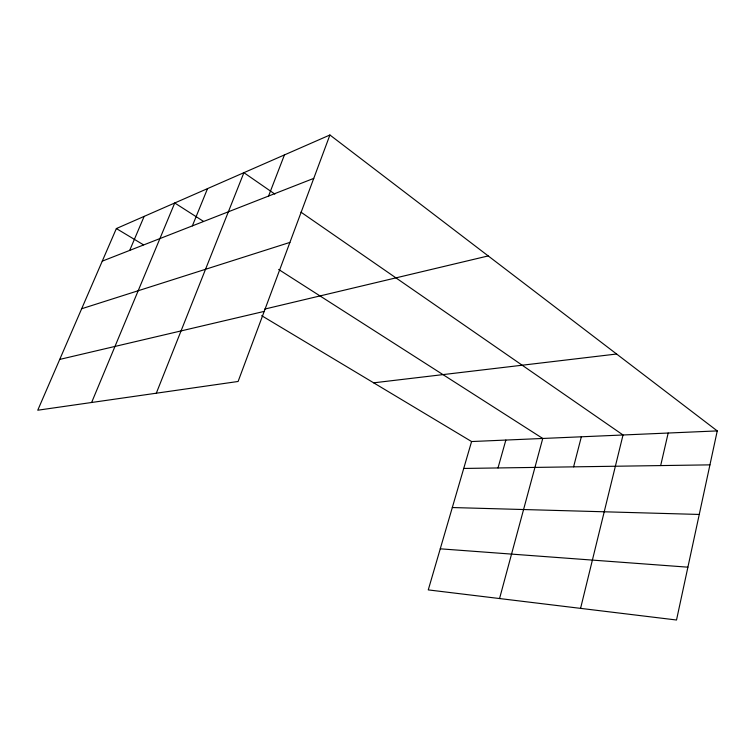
<?xml version="1.0" encoding="UTF-8"?>
<svg xmlns="http://www.w3.org/2000/svg" width="755" height="755" viewBox="0 0 755 755"><rect width="100%" height="100%" fill="white"/><g stroke="black" fill="none" stroke-linecap="round" stroke-linejoin="round"><path stroke-width="1.13" d="M717.25 430.907L676.518 620.006L428.264 589.9L471.582 441.543L717.25 430.907L329.916 134.994L116.364 228.557L37.75 410.22L238.108 381.473L329.916 134.994M660.672 465.58L668.175 433.03M580.576 608.37L623.026 434.984L300.962 212.164M573.592 466.845L581.35 436.786M499.555 598.545L542.751 438.457L278.642 269.459M498.007 467.949L505.859 440.052M268.572 196.055L284.437 154.917M156.304 393.213L243.903 172.678L274.848 194.092M192.355 225.887L207.54 188.608M91.619 402.49L174.745 202.982L203.482 221.375M129.69 250.405L144.148 216.383M102.265 261.136L313.759 178.378M81.663 308.748L289.901 242.412M264.703 309.088L488.202 255.926M59.739 359.408L264.212 311.39M373.668 382.832L616.609 354.019M463.721 468.449L709.936 464.863M452.311 507.539L699.253 514.448M440.259 548.819L687.899 567.175M116.364 228.557L143.497 244.828M261.674 315.684L471.582 441.543"/></g></svg>
